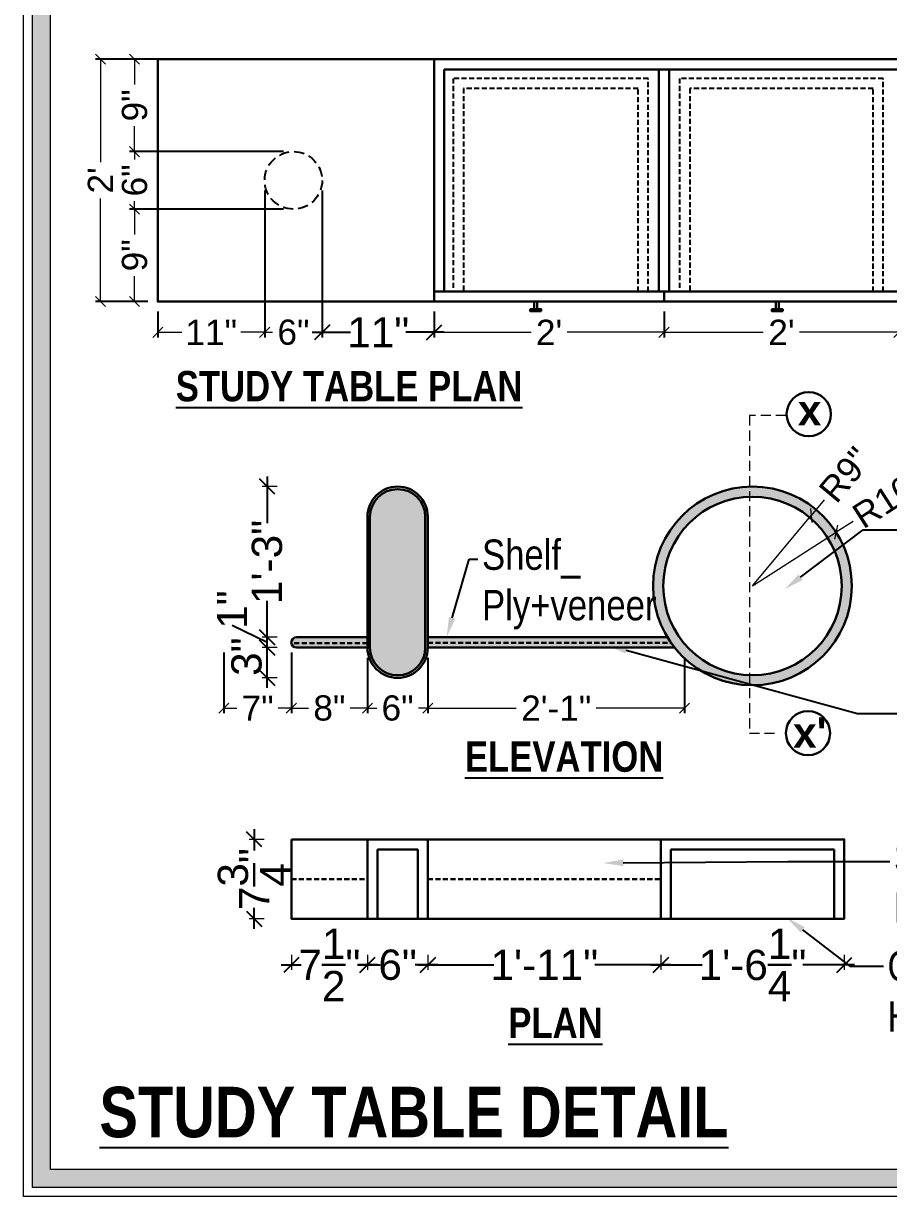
# Model space of a CAD drawing. Header units: millimetres. Extents: x 56222 to 3066687, y -650199 to -121287.
# Drawn here: x 135924.3 to 136010, y -182910.9 to -182794.7 of the extents above; entities that cross this region are included whole.
import ezdxf
from ezdxf import colors
from ezdxf.entities.mleader import LeaderData, LeaderLine
from ezdxf.math import Vec2, Vec3

# ---------------------------------------------------------------- set-up
doc = ezdxf.new("R2010")
doc.units = ezdxf.units.MM
doc.header["$MEASUREMENT"] = 0
doc.header["$PDMODE"] = 35
for name, pattern in [('00-Floor Plan$0$DASHED', [0.75, 0.5, -0.25]), ('DASHED2', [0.375, 0.25, -0.125]), ('DASHEDX2', [1.5, 1, -0.5])]:
    doc.linetypes.add(name, pattern=pattern)
doc.layers.get('Defpoints').update_dxf_attribs({"color": 220})
doc.layers.add('AR HATCH-7', color=7, linetype='Continuous')
for name, color, linetype, lineweight in [('DIM.', 250, 'Continuous', 13), ('dim05', 1, 'Continuous', 13), ('Dimension', 10, 'DASHEDX2', 20), ('FURNITURE', 32, 'Continuous', 9), ('FURNITURE-1', 252, 'Continuous', 13), ('Labelling', 1, 'Continuous', 25), ('Text', 7, 'Continuous', 15), ('wall', 7, 'Continuous', 30)]:
    doc.layers.add(name, color=color, linetype=linetype, lineweight=lineweight)
doc.styles.add('Arial', font='arial.ttf')
doc.styles.get("Standard").update_dxf_attribs({"font": 'arial.ttf', "height": 6})
doc.styles.add('style4', font='ARIALN.TTF')
doc.dimstyles.new('Archana', dxfattribs={"dimtxt": 3, "dimasz": 1.5, "dimexe": 0.5, "dimexo": 0.5, "dimgap": 0, "dimtad": 0, "dimzin": 0, "dimdsep": 46, "dimlunit": 4, "dimtxsty": 'Arial', "dimblk": 'OBLIQUE', "dimcen": 0, "dimdle": 1, "dimclrd": 1, "dimclre": 1, "dimclrt": 5, "dimadec": 0, "dimazin": 0, "dimtfac": 1, "dimtofl": 0, "dimtmove": 1, "dimatfit": 3, "dimfxl": 1, "dimfxlon": 1, "dimtolj": 1, "dimtzin": 0, "dimlwd": 25, "dimlwe": -1, "dimarcsym": 0})
doc.dimstyles.new('ISO-25', dxfattribs={"dimtxt": 2.5, "dimasz": 1, "dimexe": 0.5, "dimexo": 1, "dimtad": 0, "dimdec": 1, "dimlunit": 4, "dimtxsty": 'Standard', "dimblk": 'OBLIQUE', "dimcen": 2.5, "dimclrd": 1, "dimclre": 1, "dimclrt": 5, "dimadec": 0, "dimazin": 0, "dimtfac": 1, "dimtdec": 1, "dimtmove": 0, "dimatfit": 3, "dimfxl": 1, "dimlwd": -1, "dimarcsym": 0})

# ---------------------------------------------------------------- blocks, each defined once
blk = doc.blocks.new('_Oblique')
at = {"layer": 'wall', "color": 0, "lineweight": -2}
blk.add_line((-0.5, -0.5), (0.5, 0.5), dxfattribs=at)
blk = doc.blocks.new('*D403')
at = {"layer": 'Defpoints', "color": 0, "lineweight": 30, "transparency": 16777216}
for p in [(135948.18, -182810.28), (135937.59, -182822.28), (135948.18, -182825.33)]:
    blk.add_point(p, dxfattribs=at)
at = {"layer": 'dim05', "color": 1, "linetype": 'Continuous', "lineweight": -2, "transparency": 16777216}
for p, q in [((135948.18, -182811.28), (135948.18, -182825.83)), ((135937.59, -182823.28), (135937.59, -182825.83))]:
    blk.add_line(p, q, dxfattribs=at)
at = {"layer": 'dim05', "color": 1, "linetype": 'Continuous', "transparency": 16777216}
for p, q in [((135937.59, -182825.33), (135939.97, -182825.33)), ((135948.18, -182825.33), (135945.8, -182825.33))]:
    blk.add_line(p, q, dxfattribs=at)
at = {"layer": 'dim05', "color": 1, "transparency": 16777216, "rotation": 180}
blk.add_blockref('_Oblique', (135937.59, -182825.33), dxfattribs=at)
at = {"layer": 'dim05', "color": 1, "transparency": 16777216}
blk.add_blockref('_Oblique', (135948.18, -182825.33), dxfattribs=at)
at = {"layer": 'dim05', "color": 5, "lineweight": 25, "transparency": 16777216, "insert": (135942.88, -182825.33), "char_height": 2.5, "attachment_point": 5, "style": 'Arial'}
blk.add_mtext('11"', dxfattribs=at)
blk = doc.blocks.new('*D404')
at = {"layer": 'Defpoints', "color": 0, "lineweight": 30, "transparency": 16777216}
for p in [(135948.18, -182810.28), (135953.88, -182810.28), (135953.88, -182825.33)]:
    blk.add_point(p, dxfattribs=at)
at = {"layer": 'dim05', "color": 1, "linetype": 'Continuous', "lineweight": -2, "transparency": 16777216}
for p, q in [((135948.18, -182811.28), (135948.18, -182825.83)), ((135953.88, -182811.28), (135953.88, -182825.83))]:
    blk.add_line(p, q, dxfattribs=at)
at = {"layer": 'dim05', "color": 1, "linetype": 'Continuous', "transparency": 16777216}
for p, q in [((135948.18, -182825.33), (135948.96, -182825.33)), ((135953.88, -182825.33), (135953.1, -182825.33))]:
    blk.add_line(p, q, dxfattribs=at)
at = {"layer": 'dim05', "color": 1, "transparency": 16777216, "rotation": 180}
blk.add_blockref('_Oblique', (135948.18, -182825.33), dxfattribs=at)
at = {"layer": 'dim05', "color": 1, "transparency": 16777216}
blk.add_blockref('_Oblique', (135953.88, -182825.33), dxfattribs=at)
at = {"layer": 'dim05', "color": 5, "lineweight": 25, "transparency": 16777216, "insert": (135951.03, -182825.33), "char_height": 2.5, "attachment_point": 5, "style": 'Arial'}
blk.add_mtext('6"', dxfattribs=at)
blk = doc.blocks.new('*D405')
at = {"layer": 'Defpoints', "color": 0, "lineweight": 30, "transparency": 16777216}
for p in [(135953.88, -182810.28), (135964.97, -182810.28), (135964.97, -182825.33)]:
    blk.add_point(p, dxfattribs=at)
at = {"layer": 'FURNITURE', "color": 1, "lineweight": 25, "transparency": 16777216}
for p, q in [((135952.88, -182825.33), (135956.68, -182825.33)), ((135965.97, -182825.33), (135962.17, -182825.33))]:
    blk.add_line(p, q, dxfattribs=at)
at = {"layer": 'FURNITURE', "color": 1, "transparency": 16777216}
for p, q in [((135953.88, -182824.33), (135953.88, -182825.83)), ((135964.97, -182824.33), (135964.97, -182825.83))]:
    blk.add_line(p, q, dxfattribs=at)
at = {"layer": 'FURNITURE', "color": 1, "lineweight": 25, "transparency": 16777216, "xscale": 1.5, "yscale": 1.5, "zscale": 1.5, "rotation": 180}
blk.add_blockref('_Oblique', (135953.88, -182825.33), dxfattribs=at)
at = {"layer": 'FURNITURE', "color": 1, "lineweight": 25, "transparency": 16777216, "xscale": 1.5, "yscale": 1.5, "zscale": 1.5}
blk.add_blockref('_Oblique', (135964.97, -182825.33), dxfattribs=at)
at = {"layer": 'FURNITURE', "color": 5, "lineweight": 30, "transparency": 16777216, "insert": (135959.43, -182825.33), "char_height": 3, "attachment_point": 5, "style": 'Arial'}
blk.add_mtext('\\A1;11"', dxfattribs=at)
blk = doc.blocks.new('*D417')
at = {"layer": 'Defpoints', "color": 0, "lineweight": 30, "transparency": 16777216}
for p in [(135935.29, -182813.13), (135951.03, -182813.13), (135937.59, -182822.28)]:
    blk.add_point(p, dxfattribs=at)
at = {"layer": 'dim05', "color": 1, "linetype": 'Continuous', "lineweight": -2, "transparency": 16777216}
for p, q in [((135950.03, -182813.13), (135934.79, -182813.13)), ((135936.59, -182822.28), (135934.79, -182822.28))]:
    blk.add_line(p, q, dxfattribs=at)
at = {"layer": 'dim05', "color": 1, "linetype": 'Continuous', "transparency": 16777216}
for p, q in [((135935.29, -182813.13), (135935.29, -182815.64)), ((135935.29, -182822.28), (135935.29, -182819.77))]:
    blk.add_line(p, q, dxfattribs=at)
at = {"layer": 'dim05', "color": 1, "transparency": 16777216}
for p, rotation in [((135935.29, -182813.13), 90), ((135935.29, -182822.28), 270)]:
    blk.add_blockref('_Oblique', p, dxfattribs=dict(at, rotation=rotation))
at = {"layer": 'dim05', "color": 5, "lineweight": 25, "transparency": 16777216, "insert": (135935.29, -182817.7), "char_height": 2.5, "attachment_point": 5, "rotation": 90, "style": 'Arial'}
blk.add_mtext('9"', dxfattribs=at)
blk = doc.blocks.new('*D418')
at = {"layer": 'Defpoints', "color": 0, "lineweight": 30, "transparency": 16777216}
for p in [(135935.29, -182807.43), (135951.03, -182807.43), (135951.03, -182813.13)]:
    blk.add_point(p, dxfattribs=at)
at = {"layer": 'dim05', "color": 1, "linetype": 'Continuous', "lineweight": -2, "transparency": 16777216}
for p, q in [((135950.03, -182807.43), (135934.79, -182807.43)), ((135950.03, -182813.13), (135934.79, -182813.13))]:
    blk.add_line(p, q, dxfattribs=at)
at = {"layer": 'dim05', "color": 1, "linetype": 'Continuous', "transparency": 16777216}
for p, q in [((135935.29, -182807.43), (135935.29, -182808.21)), ((135935.29, -182813.13), (135935.29, -182812.35))]:
    blk.add_line(p, q, dxfattribs=at)
at = {"layer": 'dim05', "color": 1, "transparency": 16777216}
for p, rotation in [((135935.29, -182807.43), 90), ((135935.29, -182813.13), 270)]:
    blk.add_blockref('_Oblique', p, dxfattribs=dict(at, rotation=rotation))
at = {"layer": 'dim05', "color": 5, "lineweight": 25, "transparency": 16777216, "insert": (135935.29, -182810.28), "char_height": 2.5, "attachment_point": 5, "rotation": 90, "style": 'Arial'}
blk.add_mtext('6"', dxfattribs=at)
blk = doc.blocks.new('*D419')
at = {"layer": 'Defpoints', "color": 0, "lineweight": 30, "transparency": 16777216}
for p in [(135935.29, -182798.28), (135951.03, -182798.28), (135951.03, -182807.43)]:
    blk.add_point(p, dxfattribs=at)
at = {"layer": 'dim05', "color": 1, "linetype": 'Continuous', "lineweight": -2, "transparency": 16777216}
for p, q in [((135950.03, -182798.28), (135934.79, -182798.28)), ((135950.03, -182807.43), (135934.79, -182807.43))]:
    blk.add_line(p, q, dxfattribs=at)
at = {"layer": 'dim05', "color": 1, "linetype": 'Continuous', "transparency": 16777216}
for p, q in [((135935.29, -182798.28), (135935.29, -182800.79)), ((135935.29, -182807.43), (135935.29, -182804.92))]:
    blk.add_line(p, q, dxfattribs=at)
at = {"layer": 'dim05', "color": 1, "transparency": 16777216}
for p, rotation in [((135935.29, -182798.28), 90), ((135935.29, -182807.43), 270)]:
    blk.add_blockref('_Oblique', p, dxfattribs=dict(at, rotation=rotation))
at = {"layer": 'dim05', "color": 5, "lineweight": 25, "transparency": 16777216, "insert": (135935.29, -182802.85), "char_height": 2.5, "attachment_point": 5, "rotation": 90, "style": 'Arial'}
blk.add_mtext('9"', dxfattribs=at)
blk = doc.blocks.new('*D420')
at = {"layer": 'Defpoints', "color": 0, "lineweight": 30, "transparency": 16777216}
for p in [(135937.59, -182798.28), (135931.9, -182822.28), (135937.59, -182822.28)]:
    blk.add_point(p, dxfattribs=at)
at = {"layer": 'dim05', "color": 1, "linetype": 'Continuous', "lineweight": -2, "transparency": 16777216}
for p, q in [((135936.59, -182798.28), (135931.4, -182798.28)), ((135936.59, -182822.28), (135931.4, -182822.28))]:
    blk.add_line(p, q, dxfattribs=at)
at = {"layer": 'dim05', "color": 1, "linetype": 'Continuous', "transparency": 16777216}
for p, q in [((135931.9, -182798.28), (135931.9, -182808.48)), ((135931.9, -182822.28), (135931.9, -182812.08))]:
    blk.add_line(p, q, dxfattribs=at)
at = {"layer": 'dim05', "color": 1, "transparency": 16777216}
for p, rotation in [((135931.9, -182798.28), 90), ((135931.9, -182822.28), 270)]:
    blk.add_blockref('_Oblique', p, dxfattribs=dict(at, rotation=rotation))
at = {"layer": 'dim05', "color": 5, "lineweight": 25, "transparency": 16777216, "insert": (135931.9, -182810.28), "char_height": 2.5, "attachment_point": 5, "rotation": 90, "style": 'Arial'}
blk.add_mtext("2'", dxfattribs=at)
blk = doc.blocks.new('*D880')
at = {"layer": 'Defpoints', "color": 0, "lineweight": 30, "transparency": 16777216}
for p in [(135964.97, -182822.28), (135987.75, -182822.28), (135987.75, -182825.33)]:
    blk.add_point(p, dxfattribs=at)
at = {"layer": 'dim05', "color": 1, "linetype": 'Continuous', "lineweight": -2, "transparency": 16777216}
for p, q in [((135964.97, -182823.28), (135964.97, -182825.83)), ((135987.75, -182823.28), (135987.75, -182825.83))]:
    blk.add_line(p, q, dxfattribs=at)
at = {"layer": 'dim05', "color": 1, "linetype": 'Continuous', "transparency": 16777216}
for p, q in [((135964.97, -182825.33), (135974.57, -182825.33)), ((135987.75, -182825.33), (135978.16, -182825.33))]:
    blk.add_line(p, q, dxfattribs=at)
at = {"layer": 'dim05', "color": 1, "transparency": 16777216, "rotation": 180}
blk.add_blockref('_Oblique', (135964.97, -182825.33), dxfattribs=at)
at = {"layer": 'dim05', "color": 1, "transparency": 16777216}
blk.add_blockref('_Oblique', (135987.75, -182825.33), dxfattribs=at)
at = {"layer": 'dim05', "color": 5, "lineweight": 25, "transparency": 16777216, "insert": (135976.36, -182825.33), "char_height": 2.5, "attachment_point": 5, "style": 'Arial'}
blk.add_mtext("2'", dxfattribs=at)
blk = doc.blocks.new('*D879')
at = {"layer": 'Defpoints', "color": 0, "lineweight": 30, "transparency": 16777216}
for p in [(135987.75, -182822.28), (136011.03, -182822.28), (136011.03, -182825.33)]:
    blk.add_point(p, dxfattribs=at)
at = {"layer": 'dim05', "color": 1, "linetype": 'Continuous', "lineweight": -2, "transparency": 16777216}
for p, q in [((135987.75, -182823.28), (135987.75, -182825.83)), ((136011.03, -182823.28), (136011.03, -182825.83))]:
    blk.add_line(p, q, dxfattribs=at)
at = {"layer": 'dim05', "color": 1, "linetype": 'Continuous', "transparency": 16777216}
for p, q in [((135987.75, -182825.33), (135997.59, -182825.33)), ((136011.03, -182825.33), (136001.19, -182825.33))]:
    blk.add_line(p, q, dxfattribs=at)
at = {"layer": 'dim05', "color": 1, "transparency": 16777216, "rotation": 180}
blk.add_blockref('_Oblique', (135987.75, -182825.33), dxfattribs=at)
at = {"layer": 'dim05', "color": 1, "transparency": 16777216}
blk.add_blockref('_Oblique', (136011.03, -182825.33), dxfattribs=at)
at = {"layer": 'dim05', "color": 5, "lineweight": 25, "transparency": 16777216, "insert": (135999.39, -182825.33), "char_height": 2.5, "attachment_point": 5, "style": 'Arial'}
blk.add_mtext("2'", dxfattribs=at)
blk = doc.blocks.new('*D920')
at = {"layer": 'Defpoints', "color": 0, "lineweight": 30, "transparency": 16777216}
for p in [(136002.34, -182843.48), (135996.52, -182850.46)]:
    blk.add_point(p, dxfattribs=at)
at = {"layer": 'dim05', "color": 1, "linetype": 'Continuous', "transparency": 16777216}
for p in [(136003.63, -182841.94), (135996.52, -182850.46)]:
    blk.add_line(p, (136002.34, -182843.48), dxfattribs=at)
at = {"layer": 'dim05', "color": 1, "transparency": 16777216, "rotation": 230.1361852641645}
blk.add_blockref('_Oblique', (136002.34, -182843.48), dxfattribs=at)
at = {"layer": 'dim05', "color": 5, "lineweight": 25, "transparency": 16777216, "insert": (136005.71, -182839.44), "char_height": 2.5, "attachment_point": 5, "rotation": 50.1362, "style": 'Arial'}
blk.add_mtext('R9"', dxfattribs=at)
blk = doc.blocks.new('*D921')
at = {"layer": 'Defpoints', "color": 0, "lineweight": 30, "transparency": 16777216}
for p in [(135964.34, -182856.57), (135989.79, -182856.57), (135964.34, -182862.56)]:
    blk.add_point(p, dxfattribs=at)
at = {"layer": 'dim05', "color": 1, "linetype": 'Continuous', "lineweight": -2, "transparency": 16777216}
for p, q in [((135964.34, -182857.57), (135964.34, -182863.06)), ((135989.79, -182857.57), (135989.79, -182863.06))]:
    blk.add_line(p, q, dxfattribs=at)
at = {"layer": 'dim05', "color": 1, "linetype": 'Continuous', "transparency": 16777216}
for p, q in [((135964.34, -182862.56), (135973.1, -182862.56)), ((135989.79, -182862.56), (135981.03, -182862.56))]:
    blk.add_line(p, q, dxfattribs=at)
at = {"layer": 'dim05', "color": 1, "transparency": 16777216, "rotation": 180}
blk.add_blockref('_Oblique', (135964.34, -182862.56), dxfattribs=at)
at = {"layer": 'dim05', "color": 1, "transparency": 16777216}
blk.add_blockref('_Oblique', (135989.79, -182862.56), dxfattribs=at)
at = {"layer": 'dim05', "color": 5, "lineweight": 25, "transparency": 16777216, "insert": (135977.07, -182862.56), "char_height": 2.5, "attachment_point": 5, "style": 'Arial'}
blk.add_mtext('2\'-1"', dxfattribs=at)
blk = doc.blocks.new('*D922')
at = {"layer": 'Defpoints', "color": 0, "lineweight": 30, "transparency": 16777216}
for p in [(135958.36, -182856.57), (135964.34, -182856.57), (135958.36, -182862.56)]:
    blk.add_point(p, dxfattribs=at)
at = {"layer": 'dim05', "color": 1, "linetype": 'Continuous', "lineweight": -2, "transparency": 16777216}
for p, q in [((135958.36, -182857.57), (135958.36, -182863.06)), ((135964.34, -182857.57), (135964.34, -182863.06))]:
    blk.add_line(p, q, dxfattribs=at)
at = {"layer": 'dim05', "color": 1, "linetype": 'Continuous', "transparency": 16777216}
for p, q in [((135958.36, -182862.56), (135959.28, -182862.56)), ((135964.34, -182862.56), (135963.42, -182862.56))]:
    blk.add_line(p, q, dxfattribs=at)
at = {"layer": 'dim05', "color": 1, "transparency": 16777216, "rotation": 180}
blk.add_blockref('_Oblique', (135958.36, -182862.56), dxfattribs=at)
at = {"layer": 'dim05', "color": 1, "transparency": 16777216}
blk.add_blockref('_Oblique', (135964.34, -182862.56), dxfattribs=at)
at = {"layer": 'dim05', "color": 5, "lineweight": 25, "transparency": 16777216, "insert": (135961.35, -182862.56), "char_height": 2.5, "attachment_point": 5, "style": 'Arial'}
blk.add_mtext('6"', dxfattribs=at)
blk = doc.blocks.new('*D923')
at = {"layer": 'Defpoints', "color": 0, "lineweight": 30, "transparency": 16777216}
for p in [(135950.82, -182856.05), (135958.36, -182856.57), (135950.82, -182862.56)]:
    blk.add_point(p, dxfattribs=at)
at = {"layer": 'dim05', "color": 1, "linetype": 'Continuous', "lineweight": -2, "transparency": 16777216}
for p, q in [((135950.82, -182857.05), (135950.82, -182863.06)), ((135958.36, -182857.57), (135958.36, -182863.06))]:
    blk.add_line(p, q, dxfattribs=at)
at = {"layer": 'dim05', "color": 1, "linetype": 'Continuous', "transparency": 16777216}
for p, q in [((135950.82, -182862.56), (135952.53, -182862.56)), ((135958.36, -182862.56), (135956.65, -182862.56))]:
    blk.add_line(p, q, dxfattribs=at)
at = {"layer": 'dim05', "color": 1, "transparency": 16777216, "rotation": 180}
blk.add_blockref('_Oblique', (135950.82, -182862.56), dxfattribs=at)
at = {"layer": 'dim05', "color": 1, "transparency": 16777216}
blk.add_blockref('_Oblique', (135958.36, -182862.56), dxfattribs=at)
at = {"layer": 'dim05', "color": 5, "lineweight": 25, "transparency": 16777216, "insert": (135954.59, -182862.56), "char_height": 2.5, "attachment_point": 5, "style": 'Arial'}
blk.add_mtext('8"', dxfattribs=at)
blk = doc.blocks.new('*D924')
at = {"layer": 'Defpoints', "color": 0, "lineweight": 30, "transparency": 16777216}
for p in [(135944.13, -182856.05), (135950.82, -182856.05), (135944.13, -182862.56)]:
    blk.add_point(p, dxfattribs=at)
at = {"layer": 'dim05', "color": 1, "linetype": 'Continuous', "lineweight": -2, "transparency": 16777216}
for p, q in [((135944.13, -182857.05), (135944.13, -182863.06)), ((135950.82, -182857.05), (135950.82, -182863.06))]:
    blk.add_line(p, q, dxfattribs=at)
at = {"layer": 'dim05', "color": 1, "linetype": 'Continuous', "transparency": 16777216}
for p, q in [((135944.13, -182862.56), (135945.42, -182862.56)), ((135950.82, -182862.56), (135949.53, -182862.56))]:
    blk.add_line(p, q, dxfattribs=at)
at = {"layer": 'dim05', "color": 1, "transparency": 16777216, "rotation": 180}
blk.add_blockref('_Oblique', (135944.13, -182862.56), dxfattribs=at)
at = {"layer": 'dim05', "color": 1, "transparency": 16777216}
blk.add_blockref('_Oblique', (135950.82, -182862.56), dxfattribs=at)
at = {"layer": 'dim05', "color": 5, "lineweight": 25, "transparency": 16777216, "insert": (135947.48, -182862.56), "char_height": 2.5, "attachment_point": 5, "style": 'Arial'}
blk.add_mtext('7"', dxfattribs=at)
blk = doc.blocks.new('*D925')
at = {"layer": 'Defpoints', "color": 0, "lineweight": 30, "transparency": 16777216}
for p in [(135948.42, -182856.57), (135958.36, -182856.57), (135961.35, -182859.56)]:
    blk.add_point(p, dxfattribs=at)
at = {"layer": 'dim05', "color": 1, "lineweight": 25, "transparency": 16777216}
blk.add_line((135948.42, -182860.56), (135948.42, -182855.57), dxfattribs=at)
at = {"layer": 'dim05', "color": 1, "transparency": 16777216}
for p, q in [((135949.42, -182856.57), (135947.92, -182856.57)), ((135949.42, -182859.56), (135947.92, -182859.56))]:
    blk.add_line(p, q, dxfattribs=at)
at = {"layer": 'dim05', "color": 1, "lineweight": 25, "transparency": 16777216, "xscale": 1.5, "yscale": 1.5, "zscale": 1.5}
for p, rotation in [((135948.42, -182856.57), 90), ((135948.42, -182859.56), 270)]:
    blk.add_blockref('_Oblique', p, dxfattribs=dict(at, rotation=rotation))
at = {"layer": 'dim05', "color": 5, "lineweight": 30, "transparency": 16777216, "insert": (135946.39, -182857.46), "char_height": 3, "attachment_point": 5, "rotation": 90, "style": 'Arial'}
blk.add_mtext('\\A1;3"', dxfattribs=at)
blk = doc.blocks.new('*D926')
at = {"layer": 'Defpoints', "color": 0, "lineweight": 30, "transparency": 16777216}
for p in [(135948.42, -182855.54), (135952.47, -182855.54), (135952.47, -182856.57)]:
    blk.add_point(p, dxfattribs=at)
at = {"layer": 'dim05', "color": 1, "lineweight": 25, "transparency": 16777216}
for p, q in [((135948.42, -182856.05), (135944.94, -182854.39)), ((135948.42, -182857.57), (135948.42, -182854.54))]:
    blk.add_line(p, q, dxfattribs=at)
at = {"layer": 'dim05', "color": 1, "transparency": 16777216}
for p, q in [((135949.42, -182855.54), (135947.92, -182855.54)), ((135949.42, -182856.57), (135947.92, -182856.57))]:
    blk.add_line(p, q, dxfattribs=at)
at = {"layer": 'dim05', "color": 1, "lineweight": 25, "transparency": 16777216, "xscale": 1.5, "yscale": 1.5, "zscale": 1.5}
for p, rotation in [((135948.42, -182855.54), 90), ((135948.42, -182856.57), 270)]:
    blk.add_blockref('_Oblique', p, dxfattribs=dict(at, rotation=rotation))
at = {"layer": 'dim05', "color": 5, "lineweight": 30, "transparency": 16777216, "insert": (135944.94, -182852.8), "char_height": 3, "attachment_point": 5, "rotation": 90, "style": 'Arial'}
blk.add_mtext('\\A1;1"', dxfattribs=at)
blk = doc.blocks.new('*D927')
at = {"layer": 'Defpoints', "color": 0, "lineweight": 30, "transparency": 16777216}
for p in [(135948.42, -182840.61), (135961.35, -182840.61), (135952.18, -182855.54)]:
    blk.add_point(p, dxfattribs=at)
at = {"layer": 'dim05', "color": 1, "lineweight": 25, "transparency": 16777216}
for p, q in [((135948.42, -182839.61), (135948.42, -182844.23)), ((135948.42, -182856.54), (135948.42, -182851.92))]:
    blk.add_line(p, q, dxfattribs=at)
at = {"layer": 'dim05', "color": 1, "transparency": 16777216}
for p, q in [((135949.42, -182840.61), (135947.92, -182840.61)), ((135949.42, -182855.54), (135947.92, -182855.54))]:
    blk.add_line(p, q, dxfattribs=at)
at = {"layer": 'dim05', "color": 1, "lineweight": 25, "transparency": 16777216, "xscale": 1.5, "yscale": 1.5, "zscale": 1.5}
for p, rotation in [((135948.42, -182840.61), 90), ((135948.42, -182855.54), 270)]:
    blk.add_blockref('_Oblique', p, dxfattribs=dict(at, rotation=rotation))
at = {"layer": 'dim05', "color": 5, "lineweight": 30, "transparency": 16777216, "insert": (135948.42, -182848.08), "char_height": 3, "attachment_point": 5, "rotation": 90, "style": 'Arial'}
blk.add_mtext('\\A1;1\'-3"', dxfattribs=at)
blk = doc.blocks.new('*D928')
at = {"layer": 'Defpoints', "color": 0, "lineweight": 30, "transparency": 16777216}
for p in [(135947.13, -182875.56), (135950.82, -182875.56), (135950.82, -182883.43)]:
    blk.add_point(p, dxfattribs=at)
at = {"layer": 'FURNITURE', "color": 1, "lineweight": 25, "transparency": 16777216}
for p, q in [((135947.13, -182874.56), (135947.13, -182876.65)), ((135947.13, -182884.43), (135947.13, -182882.35))]:
    blk.add_line(p, q, dxfattribs=at)
at = {"layer": 'FURNITURE', "color": 1, "transparency": 16777216}
for p, q in [((135948.13, -182875.56), (135946.63, -182875.56)), ((135948.13, -182883.43), (135946.63, -182883.43))]:
    blk.add_line(p, q, dxfattribs=at)
at = {"layer": 'FURNITURE', "color": 1, "lineweight": 25, "transparency": 16777216, "xscale": 1.5, "yscale": 1.5, "zscale": 1.5}
for p, rotation in [((135947.13, -182875.56), 90), ((135947.13, -182883.43), 270)]:
    blk.add_blockref('_Oblique', p, dxfattribs=dict(at, rotation=rotation))
at = {"layer": 'FURNITURE', "color": 5, "lineweight": 30, "transparency": 16777216, "insert": (135947.13, -182879.5), "char_height": 3, "attachment_point": 5, "rotation": 90, "style": 'Arial'}
blk.add_mtext('\\A1;7{\\H1x;\\S3/4;}"', dxfattribs=at)
blk = doc.blocks.new('*D929')
at = {"layer": 'Defpoints', "color": 0, "lineweight": 30, "transparency": 16777216}
for p in [(135950.82, -182883.43), (135958.36, -182883.43), (135958.36, -182888)]:
    blk.add_point(p, dxfattribs=at)
at = {"layer": 'FURNITURE', "color": 1, "lineweight": 25, "transparency": 16777216}
for p, q in [((135949.82, -182888), (135951.79, -182888)), ((135959.36, -182888), (135957.4, -182888))]:
    blk.add_line(p, q, dxfattribs=at)
at = {"layer": 'FURNITURE', "color": 1, "transparency": 16777216}
for p, q in [((135950.82, -182887), (135950.82, -182888.5)), ((135958.36, -182887), (135958.36, -182888.5))]:
    blk.add_line(p, q, dxfattribs=at)
at = {"layer": 'FURNITURE', "color": 1, "lineweight": 25, "transparency": 16777216, "xscale": 1.5, "yscale": 1.5, "zscale": 1.5, "rotation": 180}
blk.add_blockref('_Oblique', (135950.82, -182888), dxfattribs=at)
at = {"layer": 'FURNITURE', "color": 1, "lineweight": 25, "transparency": 16777216, "xscale": 1.5, "yscale": 1.5, "zscale": 1.5}
blk.add_blockref('_Oblique', (135958.36, -182888), dxfattribs=at)
at = {"layer": 'FURNITURE', "color": 5, "lineweight": 30, "transparency": 16777216, "insert": (135954.59, -182888), "char_height": 3, "attachment_point": 5, "style": 'Arial'}
blk.add_mtext('\\A1;7{\\H1x;\\S1/2;}"', dxfattribs=at)
blk = doc.blocks.new('*D930')
at = {"layer": 'Defpoints', "color": 0, "lineweight": 30, "transparency": 16777216}
for p in [(135958.36, -182883.43), (135964.34, -182883.43), (135964.34, -182888)]:
    blk.add_point(p, dxfattribs=at)
at = {"layer": 'FURNITURE', "color": 1, "lineweight": 25, "transparency": 16777216}
for p, q in [((135957.36, -182888), (135959.62, -182888)), ((135965.34, -182888), (135963.08, -182888))]:
    blk.add_line(p, q, dxfattribs=at)
at = {"layer": 'FURNITURE', "color": 1, "transparency": 16777216}
for p, q in [((135958.36, -182887), (135958.36, -182888.5)), ((135964.34, -182887), (135964.34, -182888.5))]:
    blk.add_line(p, q, dxfattribs=at)
at = {"layer": 'FURNITURE', "color": 1, "lineweight": 25, "transparency": 16777216, "xscale": 1.5, "yscale": 1.5, "zscale": 1.5, "rotation": 180}
blk.add_blockref('_Oblique', (135958.36, -182888), dxfattribs=at)
at = {"layer": 'FURNITURE', "color": 1, "lineweight": 25, "transparency": 16777216, "xscale": 1.5, "yscale": 1.5, "zscale": 1.5}
blk.add_blockref('_Oblique', (135964.34, -182888), dxfattribs=at)
at = {"layer": 'FURNITURE', "color": 5, "lineweight": 30, "transparency": 16777216, "insert": (135961.35, -182888), "char_height": 3, "attachment_point": 5, "style": 'Arial'}
blk.add_mtext('\\A1;6"', dxfattribs=at)
blk = doc.blocks.new('*D931')
at = {"layer": 'Defpoints', "color": 0, "lineweight": 30, "transparency": 16777216}
for p in [(135964.34, -182883.43), (135987.43, -182883.43), (135987.43, -182888)]:
    blk.add_point(p, dxfattribs=at)
at = {"layer": 'FURNITURE', "color": 1, "lineweight": 25, "transparency": 16777216}
for p, q in [((135963.34, -182888), (135970.88, -182888)), ((135988.43, -182888), (135980.9, -182888))]:
    blk.add_line(p, q, dxfattribs=at)
at = {"layer": 'FURNITURE', "color": 1, "transparency": 16777216}
for p, q in [((135964.34, -182887), (135964.34, -182888.5)), ((135987.43, -182887), (135987.43, -182888.5))]:
    blk.add_line(p, q, dxfattribs=at)
at = {"layer": 'FURNITURE', "color": 1, "lineweight": 25, "transparency": 16777216, "xscale": 1.5, "yscale": 1.5, "zscale": 1.5, "rotation": 180}
blk.add_blockref('_Oblique', (135964.34, -182888), dxfattribs=at)
at = {"layer": 'FURNITURE', "color": 1, "lineweight": 25, "transparency": 16777216, "xscale": 1.5, "yscale": 1.5, "zscale": 1.5}
blk.add_blockref('_Oblique', (135987.43, -182888), dxfattribs=at)
at = {"layer": 'FURNITURE', "color": 5, "lineweight": 30, "transparency": 16777216, "insert": (135975.89, -182888), "char_height": 3, "attachment_point": 5, "style": 'Arial'}
blk.add_mtext('\\A1;1\'-11"', dxfattribs=at)
blk = doc.blocks.new('*D932')
at = {"layer": 'Defpoints', "color": 0, "lineweight": 30, "transparency": 16777216}
for p in [(135987.43, -182883.43), (136005.61, -182883.43), (136005.61, -182888)]:
    blk.add_point(p, dxfattribs=at)
at = {"layer": 'FURNITURE', "color": 1, "lineweight": 25, "transparency": 16777216}
for p, q in [((135986.43, -182888), (135991.54, -182888)), ((136006.61, -182888), (136001.51, -182888))]:
    blk.add_line(p, q, dxfattribs=at)
at = {"layer": 'FURNITURE', "color": 1, "transparency": 16777216}
for p, q in [((135987.43, -182887), (135987.43, -182888.5)), ((136005.61, -182887), (136005.61, -182888.5))]:
    blk.add_line(p, q, dxfattribs=at)
at = {"layer": 'FURNITURE', "color": 1, "lineweight": 25, "transparency": 16777216, "xscale": 1.5, "yscale": 1.5, "zscale": 1.5, "rotation": 180}
blk.add_blockref('_Oblique', (135987.43, -182888), dxfattribs=at)
at = {"layer": 'FURNITURE', "color": 1, "lineweight": 25, "transparency": 16777216, "xscale": 1.5, "yscale": 1.5, "zscale": 1.5}
blk.add_blockref('_Oblique', (136005.61, -182888), dxfattribs=at)
at = {"layer": 'FURNITURE', "color": 5, "lineweight": 30, "transparency": 16777216, "insert": (135996.52, -182888), "char_height": 3, "attachment_point": 5, "style": 'Arial'}
blk.add_mtext('\\A1;1\'-6{\\H1x;\\S1/4;}"', dxfattribs=at)
blk = doc.blocks.new('*D935')
at = {"layer": 'Defpoints', "color": 0, "lineweight": 30, "transparency": 16777216}
for p in [(136004.8, -182845.14), (135996.52, -182850.46)]:
    blk.add_point(p, dxfattribs=at)
at = {"layer": 'dim05', "color": 1, "linetype": 'Continuous', "transparency": 16777216}
for p in [(135996.52, -182850.46), (136006.49, -182844.06)]:
    blk.add_line(p, (136004.8, -182845.14), dxfattribs=at)
at = {"layer": 'dim05', "color": 1, "transparency": 16777216, "rotation": 212.6678702078517}
blk.add_blockref('_Oblique', (136004.8, -182845.14), dxfattribs=at)
at = {"layer": 'dim05', "color": 5, "lineweight": 25, "transparency": 16777216, "insert": (136010.05, -182841.78), "char_height": 2.5, "attachment_point": 5, "rotation": 32.6679, "style": 'Arial'}
blk.add_mtext('R10"', dxfattribs=at)

msp = doc.modelspace()

# ---------------------------------------------------------------- hatches: boundary and pattern name
at = {"layer": 'AR HATCH-7', "lineweight": 30, "true_color": 0xd7ebd2}
h = msp.add_hatch(color=254, dxfattribs=at)
h.dxf.hatch_style = 1
h.paths.add_polyline_path([(135964.093, -182843.604, 1), (135958.612, -182843.604), (135958.612, -182856.57, 1), (135964.093, -182856.57)], flags=0)
h.paths.add_polyline_path([(135958.362, -182843.604), (135958.362, -182856.57, 1), (135964.343, -182856.57), (135964.343, -182843.604, 1)])
h.paths.add_polyline_path([(135964.093, -182843.604), (135964.093, -182856.57, -1), (135958.612, -182856.57), (135958.612, -182843.604, -1)], flags=16)
h = msp.add_hatch(color=254, dxfattribs=at)
h.dxf.hatch_style = 1
h.paths.add_polyline_path([(135964.093, -182843.604, 1), (135958.612, -182843.604), (135958.612, -182856.57, 1), (135964.093, -182856.57)])
h = msp.add_hatch(color=254, dxfattribs=at)
h.dxf.hatch_style = 1
h.paths.add_polyline_path([(135996.21, -182840.618), (135996.21, -182841.619, -0.4243993), (136005.359, -182850.456, -0.4243993), (135996.21, -182859.293), (135996.21, -182860.294, 0.4233607), (136006.359, -182850.456, 0.4233607)])
h.paths.add_polyline_path([(135996.21, -182841.619), (135996.21, -182840.618, 0.4051252), (135986.674, -182850.456, 0.4051252), (135996.21, -182860.294), (135996.21, -182859.293, -0.4041007), (135987.674, -182850.456, -0.4041007)])
at = {"layer": 'AR HATCH-7', "lineweight": 30, "true_color": 0x9b9278}
h = msp.add_hatch(color=252, dxfattribs=at)
h.dxf.hatch_style = 1
edge = h.paths.add_edge_path()
edge.add_line((135958.362, -182855.539), (135951.335, -182855.539))
edge.add_arc((135951.335, -182856.055), 0.516, 90, 270)
edge.add_line((135951.335, -182856.57), (135958.362, -182856.57))
edge.add_line((135958.362, -182856.57), (135958.362, -182855.539))
edge = h.paths.add_edge_path()
edge.add_line((135988.088, -182855.539), (135964.343, -182855.539))
edge.add_line((135964.343, -182855.539), (135964.343, -182856.57))
edge.add_line((135964.343, -182856.57), (135988.804, -182856.57))
edge.add_arc((135996.517, -182850.456), 9.843, 211.09439, 218.40377, ccw=False)
at = {"layer": 'Dimension', "linetype": 'Continuous', "true_color": 0xd39e00}
h = msp.add_hatch(color=42, dxfattribs=at)
h.paths.add_polyline_path([(135925.167, -182730.954), (135925.167, -182910.053), (136179.613, -182910.053), (136179.613, -182730.954)])
h.paths.add_polyline_path([(135926.953, -182732.74), (136177.827, -182732.74), (136177.827, -182908.267), (135926.953, -182908.267)], flags=16)

# ---------------------------------------------------------------- linework, layer by layer
at = {"layer": 'Dimension', "color": 42, "linetype": 'Continuous', "true_color": 0xd39e00}
for points in [[(135924.274, -182730.061), (136180.506, -182730.061), (136180.506, -182910.946), (135924.274, -182910.946)], [(135925.167, -182730.954), (136179.613, -182730.954), (136179.613, -182910.053), (135925.167, -182910.053)], [(135926.953, -182732.74), (136177.827, -182732.74), (136177.827, -182908.267), (135926.953, -182908.267)]]:
    msp.add_lwpolyline(points, close=True, dxfattribs=at)
at = {"layer": 'FURNITURE', "lineweight": 30}
for p, q in [((135964.973, -182798.279), (135964.973, -182822.279)), ((135965.973, -182799.279), (135965.973, -182821.279)), ((135987.251, -182799.279), (135987.251, -182821.279)), ((135988.251, -182799.279), (135988.251, -182821.279)), ((135987.751, -182821.279), (135987.751, -182822.279)), ((135951.335, -182855.539), (135958.362, -182855.539)), ((135964.343, -182855.539), (135988.088, -182855.539)), ((135958.362, -182856.57), (135951.335, -182856.57)), ((135988.804, -182856.57), (135964.343, -182856.57)), ((135959.362, -182876.564), (135963.343, -182876.564)), ((135959.362, -182883.432), (135959.362, -182876.564)), ((135963.343, -182876.564), (135963.343, -182883.432)), ((135988.434, -182876.564), (136004.609, -182876.564)), ((135988.434, -182883.432), (135988.434, -182876.564)), ((136004.609, -182876.564), (136004.609, -182883.432))]:
    msp.add_line(p, q, dxfattribs=at)
at = {"layer": 'FURNITURE', "color": 3, "linetype": '00-Floor Plan$0$DASHED', "lineweight": 30}
for p, q in [((135958.362, -182856.141), (135950.827, -182856.141)), ((135964.343, -182856.089), (135988.445, -182856.089)), ((135950.82, -182879.498), (135958.362, -182879.498)), ((135964.343, -182879.498), (135987.434, -182879.498))]:
    msp.add_line(p, q, dxfattribs=at)
at = {"layer": 'FURNITURE', "lineweight": 30}
for points in [[(135937.586, -182798.279), (136057.586, -182798.279), (136057.586, -182822.279), (135937.586, -182822.279)], [(135975.579, -182823.245), (135975.579, -182823.05), (135974.5, -182823.05), (135974.5, -182823.245)], [(135975.168, -182823.05), (135975.168, -182822.279), (135974.898, -182822.279), (135974.898, -182823.05)], [(135999.523, -182823.245), (135999.523, -182823.05), (135998.444, -182823.05), (135998.444, -182823.245)], [(135999.112, -182823.05), (135999.112, -182822.279), (135998.842, -182822.279), (135998.842, -182823.05)], [(135950.82, -182875.564), (136005.609, -182875.564), (136005.609, -182883.432), (135950.82, -182883.432)], [(135958.362, -182875.564), (135964.343, -182875.564), (135964.343, -182883.432), (135958.362, -182883.432)], [(135987.434, -182875.564), (136005.609, -182875.564), (136005.609, -182883.432), (135987.434, -182883.432)]]:
    msp.add_lwpolyline(points, close=True, dxfattribs=at)
msp.add_lwpolyline([(135965.973, -182799.279), (136056.586, -182799.279), (136056.586, -182821.279), (135964.973, -182821.279)], dxfattribs=at)
at = {"layer": 'FURNITURE', "linetype": 'DASHED2', "lineweight": 25, "ltscale": 2}
for points in [[(135986.193, -182821.279), (135986.193, -182800.179), (135966.865, -182800.179), (135966.865, -182821.279)], [(136009.471, -182821.279), (136009.471, -182800.179), (135989.294, -182800.179), (135989.294, -182821.279)], [(135985.193, -182821.279), (135985.193, -182801.179), (135967.865, -182801.179), (135967.865, -182821.279)], [(136008.471, -182821.279), (136008.471, -182801.179), (135990.294, -182801.179), (135990.294, -182821.279)]]:
    msp.add_lwpolyline(points, dxfattribs=at)
at = {"layer": 'FURNITURE', "lineweight": 30}
for points in [[(135958.362, -182843.604, -1), (135964.343, -182843.604), (135964.343, -182856.57, -1), (135958.362, -182856.57)], [(135958.612, -182843.604, -1), (135964.093, -182843.604), (135964.093, -182856.57, -1), (135958.612, -182856.57)]]:
    msp.add_lwpolyline(points, format="xyb", close=True, dxfattribs=at)
at = {"layer": 'FURNITURE', "linetype": 'DASHEDX2', "lineweight": 25}
msp.add_circle((135951.03, -182810.279), 2.85, dxfattribs=at)
at = {"layer": 'FURNITURE', "lineweight": 30}
for radius in [9.843, 8.843]:
    msp.add_circle((135996.517, -182850.456), radius, dxfattribs=at)
msp.add_arc((135951.335, -182856.055), 0.516, 90, 270, dxfattribs=at)
at = {"layer": 'FURNITURE-1', "color": 251, "linetype": 'DASHEDX2', "true_color": 0x636466}
msp.add_lwpolyline([(135999.83, -182833.569), (135996.21, -182833.569), (135996.21, -182865.039), (135999.197, -182865.039)], dxfattribs=at)
at = {"layer": 'FURNITURE-1', "color": 1, "linetype": 'ByBlock', "lineweight": 30}
for centre in [(136002.088, -182833.44), (136002.02, -182865.039)]:
    msp.add_circle(centre, 2.189, dxfattribs=at)

# ---------------------------------------------------------------- texts
at = {"layer": 'DIM.', "color": 1, "char_height": 3, "attachment_point": 7}
for s, insert in [('{\\fArial|b1|i0|c0|p34;x}', (136001.012, -182834.546, -2.248)), ("{\\fArial|b1|i0|c0|p34;x'}", (136000.539, -182866.486, -2.248))]:
    msp.add_mtext_dynamic_manual_height_columns(s, width=81.87572, gutter_width=1.128, heights=[0], dxfattribs=dict(at, insert=insert))
at = {"layer": 'Labelling', "color": 251, "true_color": 0x636466, "attachment_point": 5, "style": 'style4'}
for s, insert, char_height in [('{\\fArial Narrow|b1|i0|c0|p34;\\LSTUDY TABLE PLAN}', (135956.544, -182830.686), 3), ('{\\fArial Narrow|b1|i0|c0|p34;\\LELEVATION}', (135977.85, -182867.387), 3), ('{\\fArial Narrow|b1|i0|c0|p34;\\LPLAN}', (135976.994, -182893.741), 3), ('{\\fArial Narrow|b1|i0|c0|p34;\\LSTUDY TABLE DETAIL}', (135962.975, -182902.61), 5)]:
    msp.add_mtext_dynamic_manual_height_columns(s, width=79.10806, gutter_width=1, heights=[0], dxfattribs=dict(at, insert=insert, char_height=char_height))

# ---------------------------------------------------------------- dimensions: what is measured, and where the dimension line sits
at = {"layer": 'dim05', "color": 27, "lineweight": 25, "true_color": 0x7d5120}
for base, p1, p2, picture, middle in [((135931.897, -182822.279), (135937.586, -182798.279), (135937.586, -182822.279), '*D420', (135931.897, -182810.279)), ((135935.293, -182798.279), (135951.03, -182807.429), (135951.03, -182798.279), '*D419', (135935.293, -182802.854)), ((135935.293, -182807.429), (135951.03, -182813.129), (135951.03, -182807.429), '*D418', (135935.293, -182810.279)), ((135935.293, -182813.129), (135937.586, -182822.279), (135951.03, -182813.129), '*D417', (135935.293, -182817.704))]:
    dim = msp.add_linear_dim(base=base, p1=p1, p2=p2, angle=90, dimstyle='ISO-25', override={"dimdec": 0, "dimtxsty": 'Arial'}, dxfattribs=at)
    dim.commit()
    dim.dimension.update_dxf_attribs({"geometry": picture, "text_midpoint": middle})
for base, p1, p2, picture, middle in [((135948.18, -182825.334), (135937.586, -182822.279), (135948.18, -182810.279), '*D403', (135942.883, -182825.334)), ((135953.879, -182825.334), (135948.18, -182810.279), (135953.879, -182810.279), '*D404', (135951.03, -182825.334)), ((135944.131, -182862.564), (135950.82, -182856.055), (135944.131, -182856.055), '*D924', (135947.476, -182862.564)), ((135950.82, -182862.564), (135958.362, -182856.57), (135950.82, -182856.055), '*D923', (135954.591, -182862.564)), ((135958.362, -182862.564), (135964.343, -182856.57), (135958.362, -182856.57), '*D922', (135961.352, -182862.564)), ((135964.343, -182862.564), (135989.787, -182856.57), (135964.343, -182856.57), '*D921', (135977.065, -182862.564))]:
    dim = msp.add_linear_dim(base=base, p1=p1, p2=p2, dimstyle='ISO-25', override={"dimdec": 0, "dimtxsty": 'Arial'}, dxfattribs=at)
    dim.commit()
    dim.dimension.update_dxf_attribs({"geometry": picture, "text_midpoint": middle})
for base, p1, p2, picture, middle in [((135987.751, -182825.334), (135964.973, -182822.279), (135987.751, -182822.279), '*D880', (135976.362, -182825.334)), ((136011.03, -182825.334), (135987.751, -182822.279), (136011.03, -182822.279), '*D879', (135999.391, -182825.334))]:
    dim = msp.add_linear_dim(base=base, p1=p1, p2=p2, text="2'", dimstyle='ISO-25', override={"dimdec": 0, "dimtxsty": 'Arial'}, dxfattribs=at)
    dim.commit()
    dim.dimension.update_dxf_attribs({"geometry": picture, "text_midpoint": middle})
for mpoint, picture, middle in [((136002.345, -182843.477), '*D920', (136005.715, -182839.441)), ((136004.802, -182845.143), '*D935', (136010.046, -182841.781))]:
    dim = msp.add_radius_dim(center=(135996.517, -182850.456), mpoint=mpoint, dimstyle='ISO-25', override={"dimdec": 0, "dimtxsty": 'Arial'}, dxfattribs=at)
    dim.commit()
    dim.dimension.update_dxf_attribs({"geometry": picture, "text_midpoint": middle})
at = {"layer": 'dim05', "lineweight": 30}
for base, p1, p2, picture, middle in [((135948.4182, -182840.6135), (135952.1792, -182855.5392), (135961.3524, -182840.6135), '*D927', (135948.4182, -182848.0763)), ((135948.418, -182856.57), (135961.352, -182859.561), (135958.362, -182856.57), '*D925', (135946.385, -182857.456))]:
    dim = msp.add_linear_dim(base=base, p1=p1, p2=p2, angle=90, dimstyle='Archana', dxfattribs=at)
    dim.commit()
    dim.dimension.update_dxf_attribs({"geometry": picture, "text_midpoint": middle})
dim = msp.add_linear_dim(base=(135948.418, -182855.539), p1=(135952.474, -182856.57), p2=(135952.474, -182855.539), angle=90, dimstyle='Archana', dxfattribs=at)
dim.commit()
dim.dimension.update_dxf_attribs({"geometry": '*D926', "text_midpoint": (135944.938, -182854.387), "dimtype": 160})
at = {"layer": 'FURNITURE', "lineweight": 30}
for base, p1, p2, picture, middle in [((135964.973, -182825.334), (135953.879, -182810.279), (135964.973, -182810.279), '*D405', (135959.426, -182825.334)), ((135958.362, -182888.003), (135950.82, -182883.432), (135958.362, -182883.432), '*D929', (135954.591, -182888.003)), ((135964.343, -182888.003), (135958.362, -182883.432), (135964.343, -182883.432), '*D930', (135961.352, -182888.003)), ((135987.434, -182888.003), (135964.343, -182883.432), (135987.434, -182883.432), '*D931', (135975.889, -182888.003)), ((136005.6092, -182888.0029), (135987.4345, -182883.4323), (136005.6092, -182883.4323), '*D932', (135996.5219, -182888.0029))]:
    dim = msp.add_linear_dim(base=base, p1=p1, p2=p2, dimstyle='Archana', dxfattribs=at)
    dim.commit()
    dim.dimension.update_dxf_attribs({"geometry": picture, "text_midpoint": middle})
dim = msp.add_linear_dim(base=(135947.13, -182875.564), p1=(135950.82, -182883.432), p2=(135950.82, -182875.564), angle=90, dimstyle='Archana', dxfattribs=at)
dim.commit()
dim.dimension.update_dxf_attribs({"geometry": '*D928', "text_midpoint": (135947.13, -182879.498)})

# ---------------------------------------------------------------- leaders
at = {"layer": 'Text', "color": 1, "lineweight": 0, "ltscale": 20}
ml = msp.add_multileader_mtext('Standard', dxfattribs=at)
ml.set_content('\\A1;Open_\\PHDF+PU', color=1, style='style4')
ml.set_leader_properties()
ml.build(insert=Vec2(0, 0))
ml.multileader.update_dxf_attribs({"dogleg_length": 2.025, "arrow_head_size": 2})
ctx = ml.context
ctx.base_point, ctx.char_height, ctx.arrow_head_size, ctx.landing_gap_size, ctx.plane_origin = Vec3(136010.831, -182844.905), 3, 2, 0.4, Vec3(135947.328, -182846.044)
notes = []
notes.append((ctx, [(0, (1, 1, 0), (136007.492, -182844.905), (1, 0), 3.339, [(0, [(135999.69, -182850.794)], 0, [])])]))
ctx.mtext.insert = Vec3(136011.231, -182843.379)
ml = msp.add_multileader_mtext('Standard', dxfattribs=at)
ml.set_content('\\A1;Shelf_\\PPly+veneer', color=1, style='style4')
ml.set_leader_properties()
ml.build(insert=Vec2(0, 0))
ml.multileader.update_dxf_attribs({"dogleg_length": 2.025, "arrow_head_size": 2})
ctx = ml.context
ctx.base_point, ctx.char_height, ctx.arrow_head_size, ctx.landing_gap_size, ctx.plane_origin = Vec3(135969.316, -182847.799), 3, 2, 0.4, Vec3(135905.307, -182833.413)
notes.append((ctx, [(0, (1, 1, 0), (135968.433, -182847.799), (1, 0), 0.882, [(0, [(135966.208, -182855.539)], 0, [])])]))
ctx.mtext.insert = Vec3(135969.716, -182845.858)
ml = msp.add_multileader_mtext('Standard', dxfattribs=at)
ml.set_content('\\A1;Indirect \\PLight', color=1, style='style4')
ml.set_leader_properties()
ml.build(insert=Vec2(0, 0))
ml.multileader.update_dxf_attribs({"dogleg_length": 2.025, "arrow_head_size": 2})
ctx = ml.context
ctx.base_point, ctx.char_height, ctx.arrow_head_size, ctx.landing_gap_size, ctx.plane_origin = Vec3(136014.581, -182863.084), 3, 2, 0.4, Vec3(135946.775, -182864.489)
ctx.text_align_type = 1
notes.append((ctx, [(0, (1, 1, 0), (136006.939, -182863.084), (1, 0), 7.642, [(0, [(135982.063, -182856.295)], 0, [])])]))
ctx.mtext.insert, ctx.mtext.alignment = Vec3(136020.443, -182861.143), 2
ml = msp.add_multileader_mtext('Standard', dxfattribs=at)
ml.set_content('\\A1;Shelf_\\PPly+veneer', color=1, style='style4')
ml.set_leader_properties()
ml.build(insert=Vec2(0, 0))
ml.multileader.update_dxf_attribs({"dogleg_length": 2.025, "arrow_head_size": 2})
ctx = ml.context
ctx.base_point, ctx.char_height, ctx.arrow_head_size, ctx.landing_gap_size, ctx.plane_origin = Vec3(136010.138, -182877.76), 3, 2, 0.4, Vec3(135912.016, -182853.438)
notes.append((ctx, [(0, (1, 1, 0), (136000.036, -182877.76), (1, 0), 10.102, [(0, [(135981.711, -182877.904)], 0, [])])]))
ctx.mtext.insert = Vec3(136010.538, -182875.819)
ml = msp.add_multileader_mtext('Standard', dxfattribs=at)
ml.set_content('\\A1;Open_\\PHDF+PU', color=1, style='style4')
ml.set_leader_properties()
ml.build(insert=Vec2(0, 0))
ml.multileader.update_dxf_attribs({"dogleg_length": 2.025, "arrow_head_size": 2})
ctx = ml.context
ctx.base_point, ctx.char_height, ctx.arrow_head_size, ctx.landing_gap_size, ctx.plane_origin = Vec3(136009.502, -182888.137), 3, 2, 0.4, Vec3(135947.535, -182886.559)
notes.append((ctx, [(0, (1, 1, 0), (136006.163, -182888.137), (1, 0), 3.339, [(0, [(135999.898, -182883.3)], 0, [])])]))
ctx.mtext.insert = Vec3(136009.902, -182886.611)
for ctx, leaders in notes:
    for number, flags, end, landing, length, lines in leaders:
        leader = LeaderData()
        leader.index, (leader.has_last_leader_line, leader.has_dogleg_vector, leader.attachment_direction) = number, flags
        leader.last_leader_point, leader.dogleg_vector, leader.dogleg_length = Vec3(end), Vec3(landing), length
        for number, points, colour, breaks in lines:
            line = LeaderLine()
            line.index, line.vertices, line.color, line.breaks = number, Vec3.list(points), colors.encode_raw_color(colour), breaks
            leader.lines.append(line)
        ctx.leaders.append(leader)

doc.saveas('drawing.dxf')
